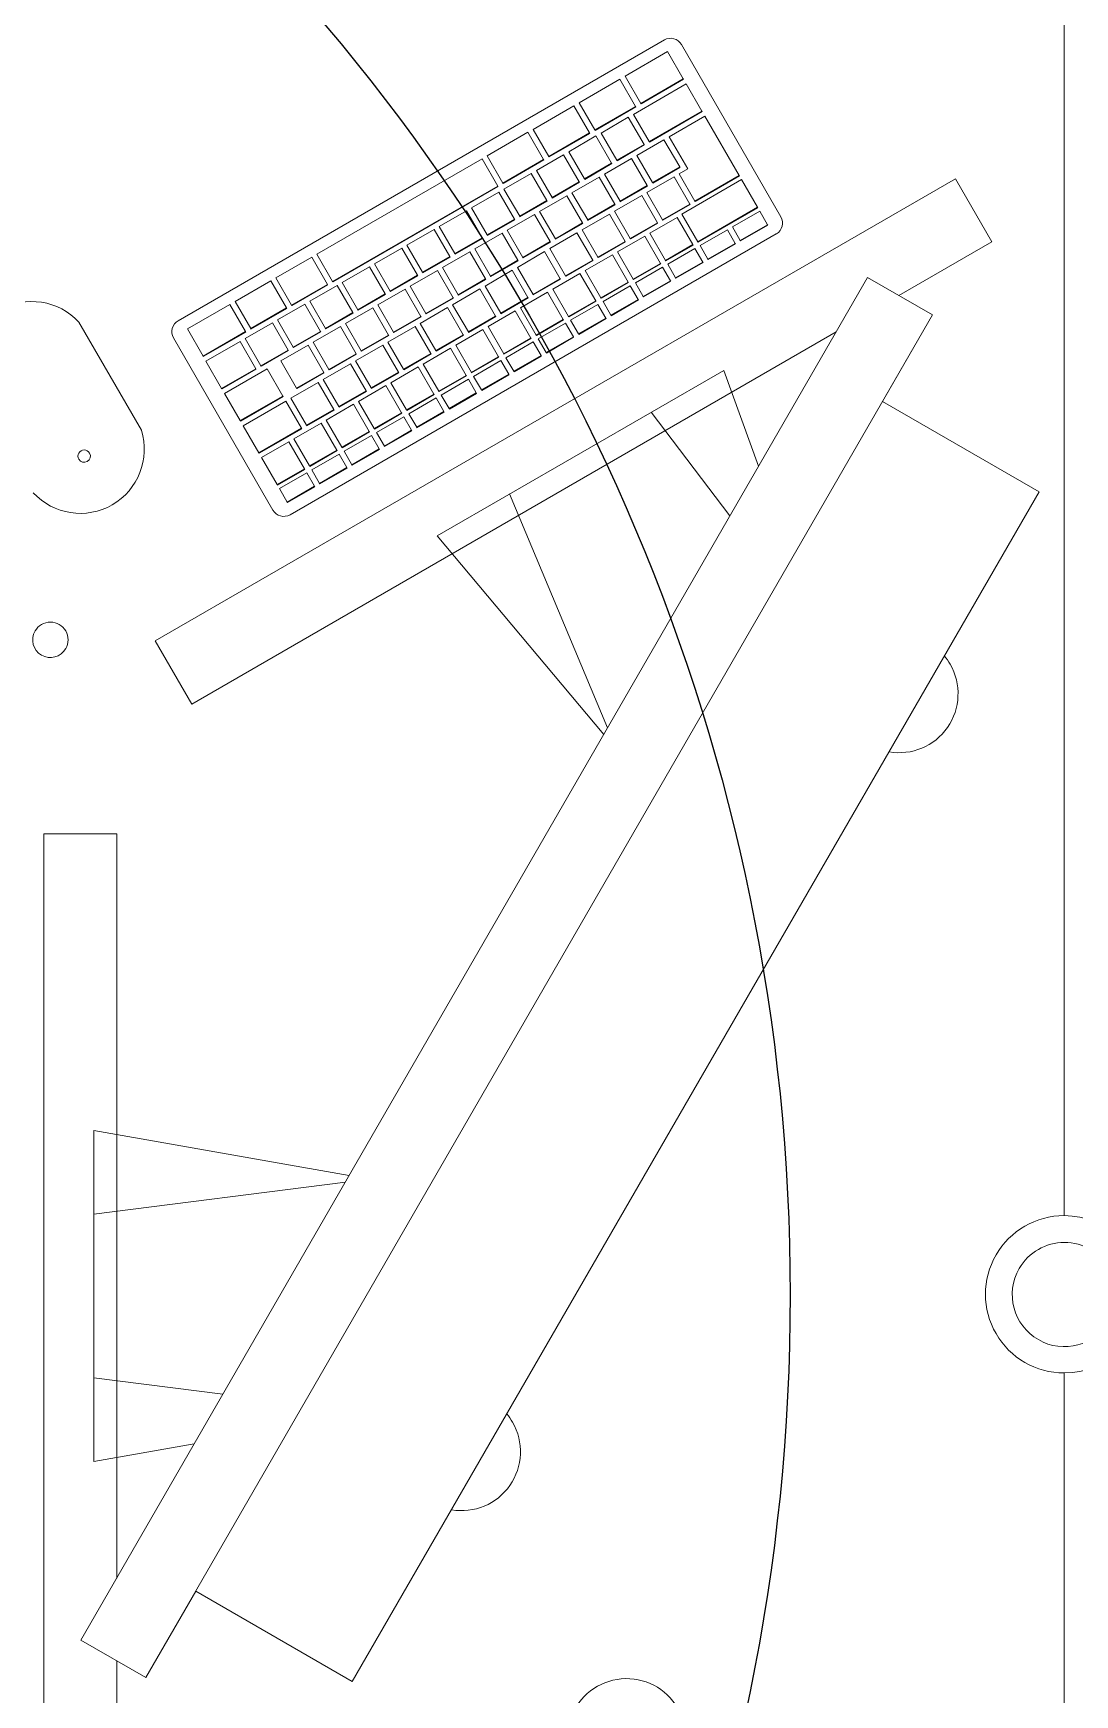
# Model space of a CAD drawing. Header units: millimetres. Extents: x 155920 to 295199, y -4084 to 97293.
# Drawn here: x 167731 to 168260, y 18933 to 19778 of the extents above; entities that cross this region are included whole.
import ezdxf

# ---------------------------------------------------------------- set-up
doc = ezdxf.new("R2010")
doc.units = ezdxf.units.MM
doc.header["$MEASUREMENT"] = 0
for name, color, linetype, lineweight in [('A-GENM', 8, 'CONTINUOUS', 9), ('E-ELEC-EQPM', 8, 'CONTINUOUS', 9), ('I-FURN', 8, 'CONTINUOUS', 9)]:
    doc.layers.add(name, color=color, linetype=linetype, lineweight=lineweight)
doc.layers.add('Social Distancing', color=7, linetype='CONTINUOUS')

msp = doc.modelspace()

# ---------------------------------------------------------------- linework, layer by layer
at = {"layer": 'A-GENM'}
for p, q in [((167804.22, 19631.45), (168051.5, 19774.22)), ((168053.16, 19768.27), (168031.51, 19755.77)), ((168061.13, 19754.46), (168053.16, 19768.27)), ((168060.17, 19771.9), (168110.75, 19684.29)), ((168028.91, 19754.27), (168008.13, 19742.27)), ((168036.88, 19740.46), (168028.91, 19754.27)), ((168031.51, 19755.77), (168039.48, 19741.96)), ((168062.62, 19751.89), (168035.77, 19736.39)), ((168039.48, 19741.96), (168061.13, 19754.46)), ((168061.27, 19754.22), (168039.62, 19741.72)), ((168061.13, 19754.46), (168061.27, 19754.22)), ((168070.6, 19738.07), (168062.62, 19751.89)), ((168005.53, 19740.77), (167984.75, 19728.77)), ((168013.5, 19726.96), (168005.53, 19740.77)), ((168008.13, 19742.27), (168016.1, 19728.46)), ((168016.1, 19728.46), (168036.88, 19740.46)), ((168037.02, 19740.22), (168016.24, 19728.22)), ((168033.17, 19734.89), (168019.32, 19726.89)), ((168041.15, 19721.07), (168033.17, 19734.89)), ((168035.77, 19736.39), (168043.75, 19722.57)), ((168036.88, 19740.46), (168037.02, 19740.22)), ((168039.48, 19741.96), (168039.62, 19741.72)), ((168043.75, 19722.57), (168070.6, 19738.07)), ((168070.74, 19737.83), (168043.89, 19722.33)), ((168072.08, 19735.5), (168053.89, 19725)), ((168070.6, 19738.07), (168070.74, 19737.83)), ((168089.52, 19705.29), (168072.08, 19735.5)), ((167982.15, 19727.27), (167961.36, 19715.27)), ((167990.12, 19713.46), (167982.15, 19727.27)), ((167984.75, 19728.77), (167992.72, 19714.96)), ((167992.72, 19714.96), (168013.5, 19726.96)), ((168013.64, 19726.72), (167992.86, 19714.72)), ((168013.5, 19726.96), (168013.64, 19726.72)), ((168016.1, 19728.46), (168016.24, 19728.22)), ((168019.32, 19726.89), (168027.3, 19713.07)), ((168016.72, 19725.39), (168002.86, 19717.39)), ((168002.86, 19717.39), (168010.84, 19703.57)), ((168024.7, 19711.57), (168016.72, 19725.39)), ((168027.3, 19713.07), (168041.15, 19721.07)), ((168041.29, 19720.83), (168027.43, 19712.83)), ((168051.3, 19723.5), (168037.44, 19715.5)), ((168041.15, 19721.07), (168041.29, 19720.83)), ((168043.75, 19722.57), (168043.89, 19722.33)), ((168059.28, 19709.68), (168051.3, 19723.5)), ((168053.89, 19725), (168063.36, 19708.61)), ((167958.77, 19713.77), (167874.76, 19665.27)), ((167966.74, 19699.96), (167958.77, 19713.77)), ((167961.36, 19715.27), (167969.33, 19701.46)), ((167969.33, 19701.46), (167990.12, 19713.46)), ((167990.26, 19713.22), (167969.47, 19701.22)), ((168000.26, 19715.89), (167986.41, 19707.89)), ((167990.12, 19713.46), (167990.26, 19713.22)), ((167992.72, 19714.96), (167992.86, 19714.72)), ((168008.24, 19702.07), (168000.26, 19715.89)), ((168010.84, 19703.57), (168024.7, 19711.57)), ((168024.84, 19711.33), (168010.98, 19703.33)), ((168034.84, 19714), (168020.98, 19706)), ((168024.7, 19711.57), (168024.84, 19711.33)), ((168027.3, 19713.07), (168027.43, 19712.83)), ((168042.82, 19700.18), (168034.84, 19714)), ((168037.44, 19715.5), (168045.42, 19701.68)), ((168045.42, 19701.68), (168059.28, 19709.68)), ((168059.41, 19709.44), (168045.56, 19701.44)), ((168059.28, 19709.68), (168059.41, 19709.44)), ((167969.33, 19701.46), (167969.47, 19701.22)), ((167983.81, 19706.39), (167969.95, 19698.39)), ((167991.79, 19692.57), (167983.81, 19706.39)), ((167986.41, 19707.89), (167994.39, 19694.07)), ((167994.39, 19694.07), (168008.24, 19702.07)), ((168008.38, 19701.83), (167994.53, 19693.83)), ((168018.39, 19704.5), (168004.53, 19696.5)), ((168008.24, 19702.07), (168008.38, 19701.83)), ((168010.84, 19703.57), (168010.98, 19703.33)), ((168026.37, 19690.68), (168018.39, 19704.5)), ((168020.98, 19706), (168028.97, 19692.18)), ((168056.43, 19704.61), (168042.57, 19696.61)), ((168045.42, 19701.68), (168045.56, 19701.44)), ((168064.41, 19690.79), (168056.43, 19704.61)), ((168063.36, 19708.61), (168059.03, 19706.11)), ((168059.03, 19706.11), (168067.01, 19692.29)), ((168090.73, 19703.2), (168060.42, 19685.7)), ((168067.01, 19692.29), (168089.52, 19705.29)), ((168089.66, 19705.05), (168067.15, 19692.05)), ((168089.52, 19705.29), (168089.66, 19705.05)), ((168098.85, 19689.14), (168090.73, 19703.2)), ((167882.73, 19651.46), (167966.74, 19699.96)), ((167966.87, 19699.72), (167882.87, 19651.22)), ((167967.35, 19696.89), (167953.5, 19688.89)), ((167966.74, 19699.96), (167966.87, 19699.72)), ((167975.33, 19683.07), (167967.35, 19696.89)), ((167969.95, 19698.39), (167977.93, 19684.57)), ((167977.93, 19684.57), (167991.79, 19692.57)), ((167991.93, 19692.33), (167978.07, 19684.33)), ((168001.93, 19695), (167988.08, 19687)), ((167991.79, 19692.57), (167991.93, 19692.33)), ((167994.39, 19694.07), (167994.53, 19693.83)), ((168009.91, 19681.18), (168001.93, 19695)), ((168004.53, 19696.5), (168012.51, 19682.68)), ((168039.98, 19695.11), (168026.12, 19687.11)), ((168028.97, 19692.18), (168042.82, 19700.18)), ((168028.97, 19692.18), (168029.1, 19691.94)), ((168042.96, 19699.94), (168029.1, 19691.94)), ((168047.96, 19681.29), (168039.98, 19695.11)), ((168042.57, 19696.61), (168050.55, 19682.79)), ((168042.82, 19700.18), (168042.96, 19699.94)), ((168067.01, 19692.29), (168067.15, 19692.05)), ((167950.9, 19687.39), (167937.04, 19679.39)), ((167958.88, 19673.57), (167950.9, 19687.39)), ((167953.5, 19688.89), (167961.48, 19675.07)), ((167985.48, 19685.5), (167971.62, 19677.5)), ((167977.93, 19684.57), (167978.07, 19684.33)), ((167993.46, 19671.68), (167985.48, 19685.5)), ((167988.08, 19687), (167996.06, 19673.18)), ((168023.52, 19685.61), (168009.66, 19677.61)), ((168012.51, 19682.68), (168026.37, 19690.68)), ((168026.51, 19690.44), (168012.65, 19682.44)), ((168031.5, 19671.79), (168023.52, 19685.61)), ((168026.12, 19687.11), (168034.1, 19673.29)), ((168026.37, 19690.68), (168026.51, 19690.44)), ((168057.96, 19683.96), (168044.1, 19675.96)), ((168050.55, 19682.79), (168064.41, 19690.79)), ((168064.55, 19690.55), (168050.69, 19682.55)), ((168065.94, 19670.14), (168057.96, 19683.96)), ((168060.42, 19685.7), (168068.54, 19671.64)), ((168064.41, 19690.79), (168064.55, 19690.55)), ((168068.54, 19671.64), (168098.85, 19689.14)), ((168098.99, 19688.9), (168068.68, 19671.4)), ((168099.98, 19687.18), (168086.12, 19679.18)), ((168098.85, 19689.14), (168098.99, 19688.9)), ((168103.97, 19680.27), (168099.98, 19687.18)), ((168108.43, 19675.61), (167861.15, 19532.84)), ((167934.44, 19677.89), (167920.59, 19669.89)), ((167942.43, 19664.07), (167934.44, 19677.89)), ((167937.04, 19679.39), (167945.02, 19665.57)), ((167969.02, 19676), (167955.17, 19668)), ((167961.48, 19675.07), (167975.33, 19683.07)), ((167961.48, 19675.07), (167961.62, 19674.83)), ((167975.47, 19682.83), (167961.62, 19674.83)), ((167977, 19662.18), (167969.02, 19676)), ((167971.62, 19677.5), (167979.6, 19663.68)), ((167975.33, 19683.07), (167975.47, 19682.83)), ((168007.07, 19676.11), (167993.21, 19668.11)), ((167996.06, 19673.18), (168009.91, 19681.18)), ((168010.05, 19680.94), (167996.19, 19672.94)), ((168015.05, 19662.29), (168007.07, 19676.11)), ((168009.66, 19677.61), (168017.64, 19663.79)), ((168009.91, 19681.18), (168010.05, 19680.94)), ((168012.51, 19682.68), (168012.65, 19682.44)), ((168034.1, 19673.29), (168047.96, 19681.29)), ((168048.09, 19681.05), (168034.24, 19673.05)), ((168044.1, 19675.96), (168052.08, 19662.14)), ((168047.96, 19681.29), (168048.09, 19681.05)), ((168050.55, 19682.79), (168050.69, 19682.55)), ((168083.52, 19677.68), (168069.67, 19669.68)), ((168087.51, 19670.77), (168083.52, 19677.68)), ((168086.12, 19679.18), (168090.11, 19672.27)), ((168090.11, 19672.27), (168103.97, 19680.27)), ((168104.11, 19680.03), (168090.25, 19672.03)), ((168103.97, 19680.27), (168104.11, 19680.03)), ((167917.99, 19668.39), (167904.13, 19660.39)), ((167925.97, 19654.57), (167917.99, 19668.39)), ((167920.59, 19669.89), (167928.57, 19656.07)), ((167945.02, 19665.57), (167958.88, 19673.57)), ((167959.02, 19673.33), (167945.16, 19665.33)), ((167955.17, 19668), (167963.15, 19654.18)), ((167958.88, 19673.57), (167959.02, 19673.33)), ((167990.61, 19666.61), (167976.76, 19658.61)), ((167979.6, 19663.68), (167993.46, 19671.68)), ((167993.6, 19671.44), (167979.74, 19663.44)), ((167998.59, 19652.79), (167990.61, 19666.61)), ((167993.21, 19668.11), (168001.19, 19654.29)), ((167993.46, 19671.68), (167993.6, 19671.44)), ((167996.06, 19673.18), (167996.19, 19672.94)), ((168017.64, 19663.79), (168031.5, 19671.79)), ((168031.64, 19671.55), (168017.78, 19663.55)), ((168041.51, 19674.46), (168027.65, 19666.46)), ((168031.5, 19671.79), (168031.64, 19671.55)), ((168034.1, 19673.29), (168034.24, 19673.05)), ((168049.49, 19660.64), (168041.51, 19674.46)), ((168052.08, 19662.14), (168065.94, 19670.14)), ((168066.08, 19669.9), (168052.22, 19661.9)), ((168067.07, 19668.18), (168053.21, 19660.18)), ((168065.94, 19670.14), (168066.08, 19669.9)), ((168071.06, 19661.27), (168067.07, 19668.18)), ((168068.54, 19671.64), (168068.68, 19671.4)), ((168069.67, 19669.68), (168073.66, 19662.77)), ((168073.66, 19662.77), (168087.51, 19670.77)), ((168087.65, 19670.53), (168073.8, 19662.53)), ((168087.51, 19670.77), (168087.65, 19670.53)), ((168090.11, 19672.27), (168090.25, 19672.03)), ((167872.16, 19663.77), (167853.98, 19653.27)), ((167880.13, 19649.96), (167872.16, 19663.77)), ((167874.76, 19665.27), (167882.73, 19651.46)), ((167901.54, 19658.89), (167887.68, 19650.89)), ((167909.52, 19645.07), (167901.54, 19658.89)), ((167904.13, 19660.39), (167912.11, 19646.57)), ((167928.57, 19656.07), (167942.43, 19664.07)), ((167942.56, 19663.83), (167928.71, 19655.83)), ((167952.57, 19666.5), (167938.71, 19658.5)), ((167938.71, 19658.5), (167946.69, 19644.68)), ((167942.43, 19664.07), (167942.56, 19663.83)), ((167945.02, 19665.57), (167945.16, 19665.33)), ((167960.55, 19652.68), (167952.57, 19666.5)), ((167963.15, 19654.18), (167977, 19662.18)), ((167977.14, 19661.94), (167963.29, 19653.94)), ((167976.76, 19658.61), (167984.74, 19644.79)), ((167977, 19662.18), (167977.14, 19661.94)), ((167979.6, 19663.68), (167979.74, 19663.44)), ((168001.19, 19654.29), (168015.05, 19662.29)), ((168015.18, 19662.05), (168001.33, 19654.05)), ((168025.05, 19664.96), (168011.2, 19656.96)), ((168015.05, 19662.29), (168015.18, 19662.05)), ((168017.64, 19663.79), (168017.78, 19663.55)), ((168033.03, 19651.14), (168025.05, 19664.96)), ((168027.65, 19666.46), (168035.63, 19652.64)), ((168035.63, 19652.64), (168049.49, 19660.64)), ((168049.62, 19660.4), (168035.77, 19652.4)), ((168050.62, 19658.68), (168036.76, 19650.68)), ((168049.49, 19660.64), (168049.62, 19660.4)), ((168054.61, 19651.77), (168050.62, 19658.68)), ((168052.08, 19662.14), (168052.22, 19661.9)), ((168053.21, 19660.18), (168057.2, 19653.27)), ((168057.2, 19653.27), (168071.06, 19661.27)), ((168071.2, 19661.03), (168057.34, 19653.03)), ((168071.06, 19661.27), (168071.2, 19661.03)), ((168073.66, 19662.77), (168073.8, 19662.53)), ((167851.38, 19651.77), (167833.19, 19641.27)), ((167859.35, 19637.96), (167851.38, 19651.77)), ((167853.98, 19653.27), (167861.95, 19639.46)), ((167861.95, 19639.46), (167880.13, 19649.96)), ((167880.27, 19649.72), (167862.09, 19639.22)), ((167880.13, 19649.96), (167880.27, 19649.72)), ((167882.73, 19651.46), (167882.87, 19651.22)), ((167887.68, 19650.89), (167895.66, 19637.07)), ((167912.11, 19646.57), (167925.97, 19654.57)), ((167926.11, 19654.33), (167912.25, 19646.33)), ((167936.11, 19657), (167922.26, 19649)), ((167925.97, 19654.57), (167926.11, 19654.33)), ((167928.57, 19656.07), (167928.71, 19655.83)), ((167944.09, 19643.18), (167936.11, 19657)), ((167946.69, 19644.68), (167960.55, 19652.68)), ((167960.69, 19652.44), (167946.83, 19644.44)), ((167974.16, 19657.11), (167960.3, 19649.11)), ((167960.55, 19652.68), (167960.69, 19652.44)), ((167963.15, 19654.18), (167963.29, 19653.94)), ((167982.14, 19643.29), (167974.16, 19657.11)), ((167984.74, 19644.79), (167998.59, 19652.79)), ((167998.73, 19652.55), (167984.87, 19644.55)), ((168008.6, 19655.46), (167994.74, 19647.46)), ((167998.59, 19652.79), (167998.73, 19652.55)), ((168001.19, 19654.29), (168001.33, 19654.05)), ((168016.58, 19641.64), (168008.6, 19655.46)), ((168011.2, 19656.96), (168019.18, 19643.14)), ((168019.18, 19643.14), (168033.03, 19651.14)), ((168033.17, 19650.9), (168019.31, 19642.9)), ((168033.03, 19651.14), (168033.17, 19650.9)), ((168035.63, 19652.64), (168035.77, 19652.4)), ((168036.76, 19650.68), (168040.75, 19643.77)), ((168040.75, 19643.77), (168054.61, 19651.77)), ((168054.74, 19651.53), (168040.89, 19643.53)), ((168054.61, 19651.77), (168054.74, 19651.53)), ((168057.2, 19653.27), (168057.34, 19653.03)), ((167833.19, 19641.27), (167841.16, 19627.46)), ((167885.08, 19649.39), (167871.22, 19641.39)), ((167871.22, 19641.39), (167879.21, 19627.57)), ((167893.06, 19635.57), (167885.08, 19649.39)), ((167895.66, 19637.07), (167909.52, 19645.07)), ((167909.65, 19644.83), (167895.8, 19636.83)), ((167919.66, 19647.5), (167905.8, 19639.5)), ((167909.52, 19645.07), (167909.65, 19644.83)), ((167912.11, 19646.57), (167912.25, 19646.33)), ((167927.64, 19633.68), (167919.66, 19647.5)), ((167922.26, 19649), (167930.24, 19635.18)), ((167930.24, 19635.18), (167944.09, 19643.18)), ((167944.23, 19642.94), (167930.38, 19634.94)), ((167957.7, 19647.61), (167943.85, 19639.61)), ((167944.09, 19643.18), (167944.23, 19642.94)), ((167946.69, 19644.68), (167946.83, 19644.44)), ((167965.68, 19633.79), (167957.7, 19647.61)), ((167960.3, 19649.11), (167968.28, 19635.29)), ((167968.28, 19635.29), (167982.14, 19643.29)), ((167982.28, 19643.05), (167968.42, 19635.05)), ((167992.14, 19645.96), (167978.29, 19637.96)), ((167982.14, 19643.29), (167982.28, 19643.05)), ((167984.74, 19644.79), (167984.87, 19644.55)), ((168000.12, 19632.14), (167992.14, 19645.96)), ((167994.74, 19647.46), (168002.72, 19633.64)), ((168002.72, 19633.64), (168016.58, 19641.64)), ((168016.72, 19641.4), (168002.86, 19633.4)), ((168016.58, 19641.64), (168016.72, 19641.4)), ((168019.18, 19643.14), (168019.31, 19642.9)), ((168034.16, 19649.18), (168020.3, 19641.18)), ((168024.29, 19634.27), (168038.15, 19642.27)), ((168038.29, 19642.03), (168024.43, 19634.03)), ((168038.15, 19642.27), (168034.16, 19649.18)), ((168038.15, 19642.27), (168038.29, 19642.03)), ((168040.75, 19643.77), (168040.89, 19643.53)), ((167830.6, 19639.77), (167808.94, 19627.27)), ((167838.56, 19625.96), (167830.6, 19639.77)), ((167841.16, 19627.46), (167859.35, 19637.96)), ((167859.49, 19637.72), (167841.3, 19627.22)), ((167868.63, 19639.89), (167854.77, 19631.89)), ((167859.35, 19637.96), (167859.49, 19637.72)), ((167861.95, 19639.46), (167862.09, 19639.22)), ((167876.61, 19626.07), (167868.63, 19639.89)), ((167879.21, 19627.57), (167893.06, 19635.57)), ((167893.2, 19635.33), (167879.34, 19627.33)), ((167903.21, 19638), (167889.35, 19630)), ((167893.06, 19635.57), (167893.2, 19635.33)), ((167895.66, 19637.07), (167895.8, 19636.83)), ((167911.19, 19624.18), (167903.21, 19638)), ((167905.8, 19639.5), (167913.78, 19625.68)), ((167913.78, 19625.68), (167927.64, 19633.68)), ((167927.78, 19633.44), (167913.92, 19625.44)), ((167941.25, 19638.11), (167927.39, 19630.11)), ((167927.64, 19633.68), (167927.78, 19633.44)), ((167930.24, 19635.18), (167930.38, 19634.94)), ((167949.23, 19624.29), (167941.25, 19638.11)), ((167943.85, 19639.61), (167951.83, 19625.79)), ((167951.83, 19625.79), (167965.68, 19633.79)), ((167965.82, 19633.55), (167951.97, 19625.55)), ((167975.69, 19636.46), (167961.83, 19628.46)), ((167965.68, 19633.79), (167965.82, 19633.55)), ((167968.28, 19635.29), (167968.42, 19635.05)), ((167983.67, 19622.64), (167975.69, 19636.46)), ((167978.29, 19637.96), (167986.27, 19624.14)), ((168002.72, 19633.64), (168002.86, 19633.4)), ((168017.71, 19639.68), (168003.85, 19631.68)), ((168007.84, 19624.77), (168021.7, 19632.77)), ((168021.7, 19632.77), (168017.71, 19639.68)), ((168020.3, 19641.18), (168024.29, 19634.27)), ((168021.7, 19632.77), (168021.84, 19632.53)), ((168024.29, 19634.27), (168024.43, 19634.03)), ((167785.57, 19575.76), (167753.82, 19630.75)), ((167808.94, 19627.27), (167816.91, 19613.46)), ((167816.91, 19613.46), (167838.56, 19625.96)), ((167838.7, 19625.72), (167817.05, 19613.22)), ((167852.17, 19630.39), (167838.32, 19622.39)), ((167838.56, 19625.96), (167838.7, 19625.72)), ((167841.16, 19627.46), (167841.3, 19627.22)), ((167860.15, 19616.57), (167852.17, 19630.39)), ((167854.77, 19631.89), (167862.75, 19618.07)), ((167862.75, 19618.07), (167876.61, 19626.07)), ((167876.75, 19625.83), (167862.89, 19617.83)), ((167886.75, 19628.5), (167872.89, 19620.5)), ((167876.61, 19626.07), (167876.75, 19625.83)), ((167879.21, 19627.57), (167879.34, 19627.33)), ((167894.73, 19614.68), (167886.75, 19628.5)), ((167889.35, 19630), (167897.33, 19616.18)), ((167924.79, 19628.61), (167910.94, 19620.61)), ((167913.78, 19625.68), (167913.92, 19625.44)), ((167932.77, 19614.79), (167924.79, 19628.61)), ((167927.39, 19630.11), (167935.37, 19616.29)), ((167959.23, 19626.96), (167945.38, 19618.96)), ((167951.83, 19625.79), (167951.97, 19625.55)), ((167967.21, 19613.14), (167959.23, 19626.96)), ((167961.83, 19628.46), (167969.81, 19614.64)), ((167986.27, 19624.14), (168000.12, 19632.14)), ((168000.26, 19631.9), (167986.41, 19623.9)), ((168001.25, 19630.18), (167987.4, 19622.18)), ((168000.12, 19632.14), (168000.26, 19631.9)), ((168005.24, 19623.27), (168001.25, 19630.18)), ((168003.85, 19631.68), (168007.84, 19624.77)), ((168007.84, 19624.77), (168007.98, 19624.53)), ((168021.84, 19632.53), (168007.98, 19624.53)), ((167852.48, 19535.17), (167801.89, 19622.78)), ((167835.73, 19620.87), (167818.41, 19610.87)), ((167843.7, 19607.07), (167835.73, 19620.87)), ((167838.32, 19622.39), (167846.3, 19608.57)), ((167846.3, 19608.57), (167860.15, 19616.57)), ((167860.29, 19616.33), (167846.43, 19608.33)), ((167870.3, 19619), (167856.44, 19611)), ((167860.15, 19616.57), (167860.29, 19616.33)), ((167862.75, 19618.07), (167862.89, 19617.83)), ((167878.28, 19605.18), (167870.3, 19619)), ((167872.89, 19620.5), (167880.87, 19606.68)), ((167908.34, 19619.11), (167894.48, 19611.11)), ((167897.33, 19616.18), (167911.19, 19624.18)), ((167897.33, 19616.18), (167897.47, 19615.94)), ((167911.32, 19623.94), (167897.47, 19615.94)), ((167916.32, 19605.29), (167908.34, 19619.11)), ((167910.94, 19620.61), (167918.92, 19606.79)), ((167911.19, 19624.18), (167911.32, 19623.94)), ((167942.78, 19617.46), (167928.92, 19609.46)), ((167935.37, 19616.29), (167949.23, 19624.29)), ((167935.37, 19616.29), (167935.51, 19616.05)), ((167949.37, 19624.05), (167935.51, 19616.05)), ((167950.76, 19603.64), (167942.78, 19617.46)), ((167945.38, 19618.96), (167953.36, 19605.14)), ((167949.23, 19624.29), (167949.37, 19624.05)), ((167969.81, 19614.64), (167983.67, 19622.64)), ((167983.81, 19622.4), (167969.95, 19614.4)), ((167984.8, 19620.68), (167970.94, 19612.68)), ((167983.67, 19622.64), (167983.81, 19622.4)), ((167988.79, 19613.77), (167984.8, 19620.68)), ((167986.27, 19624.14), (167986.41, 19623.9)), ((167987.4, 19622.18), (167991.39, 19615.27)), ((167991.39, 19615.27), (168005.24, 19623.27)), ((168005.38, 19623.03), (167991.52, 19615.03)), ((168005.24, 19623.27), (168005.38, 19623.03)), ((167816.91, 19613.46), (167817.05, 19613.22)), ((167818.41, 19610.87), (167826.38, 19597.07)), ((167846.3, 19608.57), (167846.43, 19608.33)), ((167856.44, 19611), (167864.42, 19597.18)), ((167891.88, 19609.61), (167878.03, 19601.61)), ((167880.87, 19606.68), (167894.73, 19614.68)), ((167894.87, 19614.44), (167881.01, 19606.44)), ((167899.87, 19595.79), (167891.88, 19609.61)), ((167894.48, 19611.11), (167902.46, 19597.29)), ((167894.73, 19614.68), (167894.87, 19614.44)), ((167926.32, 19607.96), (167912.47, 19599.96)), ((167918.92, 19606.79), (167932.77, 19614.79)), ((167932.91, 19614.55), (167919.06, 19606.55)), ((167934.31, 19594.14), (167926.32, 19607.96)), ((167928.92, 19609.46), (167936.9, 19595.64)), ((167932.77, 19614.79), (167932.91, 19614.55)), ((167953.36, 19605.14), (167967.21, 19613.14)), ((167967.35, 19612.9), (167953.5, 19604.9)), ((167968.34, 19611.18), (167954.49, 19603.18)), ((167967.21, 19613.14), (167967.35, 19612.9)), ((167972.33, 19604.27), (167968.34, 19611.18)), ((167969.81, 19614.64), (167969.95, 19614.4)), ((167970.94, 19612.68), (167974.93, 19605.77)), ((167974.93, 19605.77), (167988.79, 19613.77)), ((167988.93, 19613.53), (167975.07, 19605.53)), ((167988.79, 19613.77), (167988.93, 19613.53)), ((167991.39, 19615.27), (167991.52, 19615.03)), ((167826.38, 19597.07), (167843.7, 19607.07)), ((167843.84, 19606.83), (167826.52, 19596.83)), ((167849.52, 19606.98), (167827.87, 19594.48)), ((167843.7, 19607.07), (167843.84, 19606.83)), ((167857.49, 19593.18), (167849.52, 19606.98)), ((167875.43, 19600.11), (167861.57, 19592.11)), ((167864.42, 19597.18), (167878.28, 19605.18)), ((167878.42, 19604.94), (167864.56, 19596.94)), ((167883.41, 19586.29), (167875.43, 19600.11)), ((167878.03, 19601.61), (167886.01, 19587.79)), ((167878.28, 19605.18), (167878.42, 19604.94)), ((167880.87, 19606.68), (167881.01, 19606.44)), ((167902.46, 19597.29), (167916.32, 19605.29)), ((167916.46, 19605.05), (167902.6, 19597.05)), ((167912.47, 19599.96), (167920.45, 19586.14)), ((167916.32, 19605.29), (167916.46, 19605.05)), ((167918.92, 19606.79), (167919.06, 19606.55)), ((167936.9, 19595.64), (167950.76, 19603.64)), ((167950.9, 19603.4), (167937.04, 19595.4)), ((167951.89, 19601.68), (167938.03, 19593.68)), ((167950.76, 19603.64), (167950.9, 19603.4)), ((167955.88, 19594.77), (167951.89, 19601.68)), ((167953.36, 19605.14), (167953.5, 19604.9)), ((167954.49, 19603.18), (167958.48, 19596.27)), ((167958.48, 19596.27), (167972.33, 19604.27)), ((167972.47, 19604.03), (167958.62, 19596.03)), ((167972.33, 19604.27), (167972.47, 19604.03)), ((167974.93, 19605.77), (167975.07, 19605.53)), ((167826.38, 19597.07), (167826.52, 19596.83)), ((167827.87, 19594.48), (167835.84, 19580.68)), ((167835.84, 19580.68), (167857.49, 19593.18)), ((167857.63, 19592.94), (167835.98, 19580.44)), ((167858.99, 19590.59), (167837.34, 19578.09)), ((167857.49, 19593.18), (167857.63, 19592.94)), ((167866.96, 19576.79), (167858.99, 19590.59)), ((167861.57, 19592.11), (167869.55, 19578.29)), ((167864.42, 19597.18), (167864.56, 19596.94)), ((167886.01, 19587.79), (167899.87, 19595.79)), ((167900, 19595.55), (167886.15, 19587.55)), ((167909.87, 19598.46), (167896.01, 19590.46)), ((167899.87, 19595.79), (167900, 19595.55)), ((167902.46, 19597.29), (167902.6, 19597.05)), ((167917.85, 19584.64), (167909.87, 19598.46)), ((167920.45, 19586.14), (167934.31, 19594.14)), ((167934.44, 19593.9), (167920.59, 19585.9)), ((167935.43, 19592.18), (167921.58, 19584.18)), ((167934.31, 19594.14), (167934.44, 19593.9)), ((167939.42, 19585.27), (167935.43, 19592.18)), ((167936.9, 19595.64), (167937.04, 19595.4)), ((167938.03, 19593.68), (167942.02, 19586.77)), ((167942.02, 19586.77), (167955.88, 19594.77)), ((167956.02, 19594.53), (167942.16, 19586.53)), ((167955.88, 19594.77), (167956.02, 19594.53)), ((167958.48, 19596.27), (167958.62, 19596.03)), ((167869.55, 19578.29), (167883.41, 19586.29)), ((167883.55, 19586.05), (167869.69, 19578.05)), ((167893.42, 19588.96), (167879.56, 19580.96)), ((167883.41, 19586.29), (167883.55, 19586.05)), ((167886.01, 19587.79), (167886.15, 19587.55)), ((167901.4, 19575.14), (167893.42, 19588.96)), ((167896.01, 19590.46), (167903.99, 19576.64)), ((167903.99, 19576.64), (167917.85, 19584.64)), ((167917.99, 19584.4), (167904.13, 19576.4)), ((167918.98, 19582.68), (167905.12, 19574.68)), ((167917.85, 19584.64), (167917.99, 19584.4)), ((167922.97, 19575.77), (167918.98, 19582.68)), ((167920.45, 19586.14), (167920.59, 19585.9)), ((167921.58, 19584.18), (167925.57, 19577.27)), ((167925.57, 19577.27), (167939.42, 19585.27)), ((167939.56, 19585.03), (167925.71, 19577.03)), ((167939.42, 19585.27), (167939.56, 19585.03)), ((167942.02, 19586.77), (167942.16, 19586.53)), ((167835.84, 19580.68), (167835.98, 19580.44)), ((167837.34, 19578.09), (167845.31, 19564.29)), ((167845.31, 19564.29), (167866.96, 19576.79)), ((167867.09, 19576.55), (167845.44, 19564.05)), ((167876.96, 19579.46), (167863.1, 19571.46)), ((167866.96, 19576.79), (167867.09, 19576.55)), ((167869.55, 19578.29), (167869.69, 19578.05)), ((167884.94, 19565.64), (167876.96, 19579.46)), ((167879.56, 19580.96), (167887.54, 19567.14)), ((167887.54, 19567.14), (167901.4, 19575.14)), ((167901.53, 19574.9), (167887.68, 19566.9)), ((167901.4, 19575.14), (167901.53, 19574.9)), ((167903.99, 19576.64), (167904.13, 19576.4)), ((167905.12, 19574.68), (167909.11, 19567.77)), ((167909.11, 19567.77), (167922.97, 19575.77)), ((167923.11, 19575.53), (167909.25, 19567.53)), ((167922.97, 19575.77), (167923.11, 19575.53)), ((167925.57, 19577.27), (167925.71, 19577.03)), ((167860.51, 19569.96), (167846.65, 19561.96)), ((167868.49, 19556.14), (167860.51, 19569.96)), ((167863.1, 19571.46), (167871.09, 19557.64)), ((167871.09, 19557.64), (167884.94, 19565.64)), ((167885.08, 19565.4), (167871.22, 19557.4)), ((167884.94, 19565.64), (167885.08, 19565.4)), ((167887.54, 19567.14), (167887.68, 19566.9)), ((167902.53, 19573.18), (167888.67, 19565.18)), ((167888.67, 19565.18), (167892.66, 19558.27)), ((167892.66, 19558.27), (167906.52, 19566.27)), ((167906.65, 19566.03), (167892.8, 19558.03)), ((167906.52, 19566.27), (167902.53, 19573.18)), ((167906.52, 19566.27), (167906.65, 19566.03)), ((167909.11, 19567.77), (167909.25, 19567.53)), ((167845.31, 19564.29), (167845.44, 19564.05)), ((167846.65, 19561.96), (167854.63, 19548.14)), ((167871.09, 19557.64), (167871.22, 19557.4)), ((167886.07, 19563.68), (167872.21, 19555.68)), ((167876.2, 19548.77), (167890.06, 19556.77)), ((167890.06, 19556.77), (167886.07, 19563.68)), ((167890.06, 19556.77), (167890.2, 19556.53)), ((167892.66, 19558.27), (167892.8, 19558.03)), ((167854.63, 19548.14), (167868.49, 19556.14)), ((167868.63, 19555.9), (167854.77, 19547.9)), ((167869.62, 19554.18), (167855.76, 19546.18)), ((167868.49, 19556.14), (167868.63, 19555.9)), ((167873.61, 19547.27), (167869.62, 19554.18)), ((167872.21, 19555.68), (167876.2, 19548.77)), ((167876.2, 19548.77), (167876.34, 19548.53)), ((167890.2, 19556.53), (167876.34, 19548.53)), ((167854.63, 19548.14), (167854.77, 19547.9)), ((167855.76, 19546.18), (167859.75, 19539.27)), ((167859.75, 19539.27), (167873.61, 19547.27)), ((167873.74, 19547.03), (167859.89, 19539.03)), ((167873.61, 19547.27), (167873.74, 19547.03)), ((167859.75, 19539.27), (167859.89, 19539.03))]:
    msp.add_line(p, q, dxfattribs=at)
for centre, radius, start, end in [((168054.67, 19768.72), 6.35, 30, 120), ((168105.26, 19681.11), 6.35, 300, 30), ((167729.9, 19608.69), 32.54, 42.68038, 197.31962), ((167807.39, 19625.95), 6.35, 120, 210), ((167754.5, 19566.07), 32.54, 222.68038, 17.31962), ((167756.5, 19562.62), 3.16, 30, 210), ((167756.5, 19562.62), 3.16, 210, 30), ((167857.98, 19538.34), 6.35, 210, 300)]:
    msp.add_arc(centre, radius, start, end, dxfattribs=at)
at = {"layer": 'E-ELEC-EQPM'}
for p, q in [((167754.82, 18960.63), (168154.82, 19653.45)), ((167754.82, 18960.63), (168154.82, 19653.45)), ((168154.82, 19653.45), (168187.81, 19634.4)), ((168154.82, 19653.45), (168187.81, 19634.4)), ((168187.81, 19634.4), (167787.81, 18941.58)), ((168187.81, 19634.4), (168162.41, 19590.41)), ((168162.41, 19590.41), (168242, 19544.46)), ((168162.41, 19590.41), (168242, 19544.46)), ((168242, 19544.46), (167892.8, 18939.62)), ((168242, 19544.46), (167892.8, 18939.62)), ((167813.21, 18985.57), (167787.81, 18941.58)), ((167892.8, 18939.62), (167813.21, 18985.57)), ((167892.8, 18939.62), (167813.21, 18985.57)), ((167787.81, 18941.58), (167754.82, 18960.63)), ((167787.81, 18941.58), (167754.82, 18960.63))]:
    msp.add_line(p, q, dxfattribs=at)
at = {"layer": 'I-FURN'}
for p, q in [((168254.77, 19176.46), (168254.74, 20286.46)), ((168254.74, 20286.46), (168254.77, 19176.46)), ((168199.55, 19703.64), (167792.61, 19468.69)), ((168218.09, 19671.52), (168199.55, 19703.64)), ((168170.8, 19644.22), (168218.09, 19671.52)), ((167811.15, 19436.57), (168138.83, 19625.76)), ((167935.9, 19522.09), (168081.66, 19606.24)), ((168081.66, 19606.24), (168099.41, 19557.48)), ((168044.78, 19584.95), (168084.87, 19532.3)), ((167972.78, 19543.38), (168022.58, 19424.4)), ((168020.68, 19421.11), (167935.9, 19522.09)), ((167811.15, 19436.57), (167792.61, 19468.69)), ((167773.04, 19370.57), (167735.96, 19370.57)), ((167735.96, 18900.67), (167735.96, 19370.57)), ((167773.04, 19370.57), (167773.04, 18992.19)), ((167761.36, 19219.77), (167761.36, 19051.46)), ((167891.2, 19196.84), (167761.36, 19219.77)), ((167761.36, 19177.19), (167889.29, 19193.55)), ((167761.36, 19094.05), (167827, 19085.65)), ((168254.77, 18921.13), (168254.77, 19096.46)), ((168254.77, 19096.46), (168254.77, 18921.13)), ((167761.36, 19051.46), (167812.46, 19060.47)), ((167773.04, 18950.11), (167773.04, 18900.67))]:
    msp.add_line(p, q, dxfattribs=at)
for centre, radius, start, end in [((167739.31, 19469.23), 9, 150, 330), ((167739.31, 19469.23), 9, 330, 150), ((168170.83, 19441.83), 30, 260.30789, 30.00282), ((168170.83, 19441.83), 30, 30.00282, 39.69206), ((168254.77, 19136.46), 40, 90.00141, 270.00141), ((168254.77, 19136.46), 40, 270.00141, 90.00141), ((168254.91, 19136.36), 26.51, 330, 150), ((168254.91, 19136.36), 26.51, 150, 330), ((167948.34, 19056.45), 30, 30.00282, 39.71478), ((167948.34, 19056.45), 30, 260.28516, 30.00282), ((168032.28, 18911.07), 30, 30.00282, 160.24537)]:
    msp.add_arc(centre, radius, start, end, dxfattribs=at)
at = {"layer": 'Social Distancing'}
msp.add_circle((167115.46, 19136.13), 1000, dxfattribs=at)
msp.add_circle((167115.46, 19136.13), 1000, dxfattribs=at)

doc.saveas('drawing.dxf')
